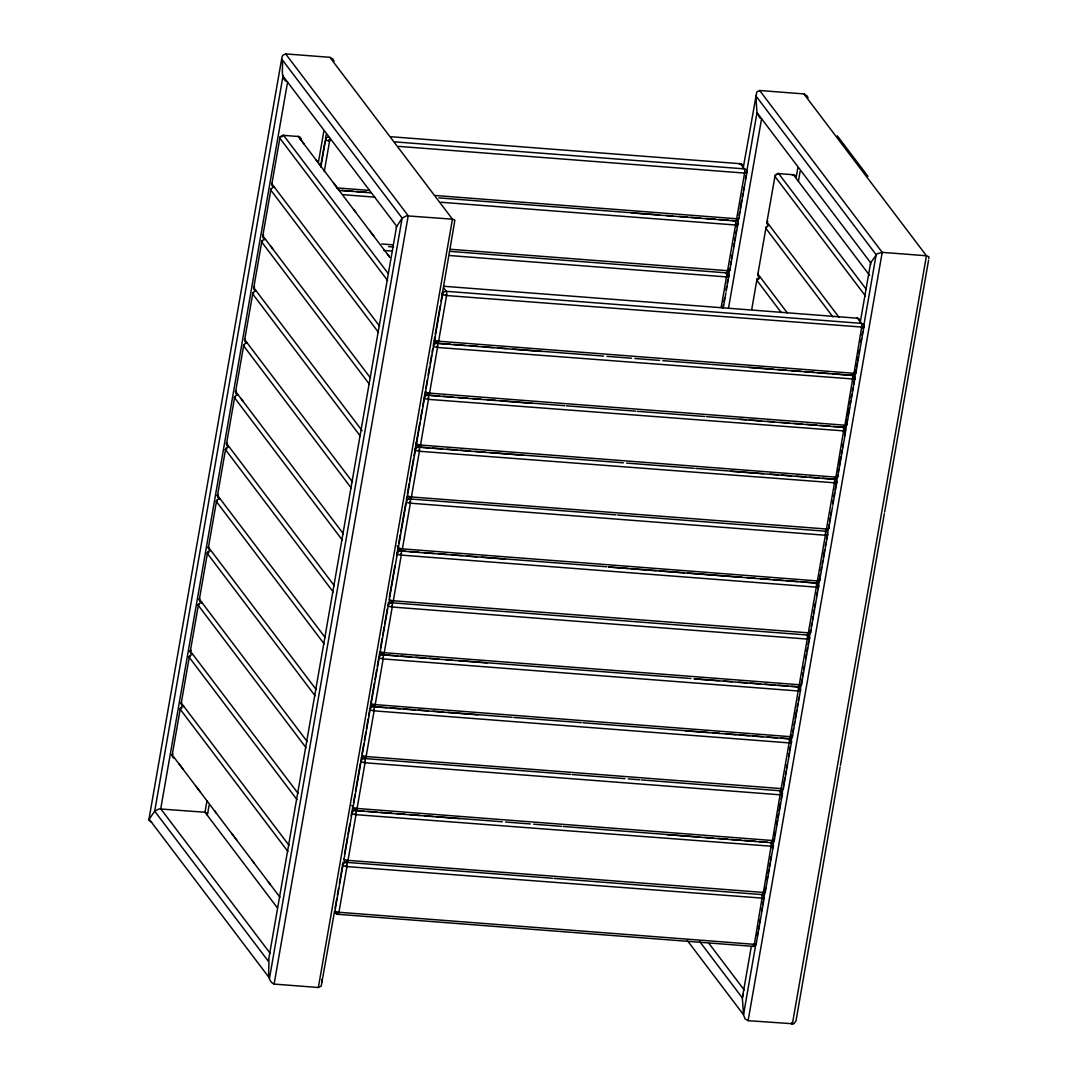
<?xml version="1.0" encoding="UTF-8"?>
<svg xmlns="http://www.w3.org/2000/svg" width="1078" height="1078" viewBox="0 0 1078 1078"><rect width="100%" height="100%" fill="white"/><g stroke="black" fill="none" stroke-linecap="round" stroke-linejoin="round"><path stroke-width="1.5" d="M268.489 959.204C270.282 966.67 265.228 980.131 274.108 984.079L318.347 987.502L321.217 986.074L334.517 911.462M180.376 708.165L172.103 755.53M189.432 656.246L181.171 703.624M198.5 604.34L190.227 651.705M207.555 552.421L199.282 599.799M216.611 500.515L208.35 547.88M225.679 448.596L217.406 495.961M234.734 396.677L226.474 444.055M243.79 344.771L235.53 392.136M252.858 292.852L244.585 340.23M261.914 240.946L253.653 288.311M270.982 189.027L262.709 236.392M280.037 137.108L271.777 184.486M756.985 279.175L751.77 309.224M766.054 227.256L757.78 274.634M775.109 175.35L766.835 222.715M287.3 83.653L160.743 808.823L270.214 953.37M206.989 800.779L204.982 812.233L277.315 907.743M318.401 162.374L323.831 131.273M207.65 813.58L209.092 805.306M320.624 166.228L324.963 141.393M325.543 138.092L326.122 134.777M320.826 167.103L325.61 139.695A3.315 3.005 -37.1 0 1 328.467 136.866M324.289 171.496L329.598 141.043A3.315 0.97 -85.6 0 0 329.747 138.51M274.108 984.079L408.212 215.748L285.643 53.9L282.773 55.315L281.978 57.147L148.791 820.223L151.553 822.231M318.347 987.502L452.45 219.171L329.881 57.323L285.643 53.9M335.096 908.175L336.821 898.297M337.387 895.01L338.546 888.434M339.408 883.488L343.141 862.104M344.569 853.884L347.439 837.431M348.019 834.143L349.744 824.266M351.172 816.046L352.897 806.169M353.476 802.881L354.905 794.661M355.484 791.373L360.362 763.399M360.941 760.111L361.507 756.823M362.087 753.535L363.812 743.658M364.377 740.37L365.819 732.151M366.385 728.863L368.11 718.986M368.689 715.698L374.43 682.792M375.009 679.504L376.721 669.64M377.3 666.339L379.887 651.543M380.453 648.255L382.178 638.378M382.757 635.09L384.186 626.857M384.765 623.569L387.352 608.774M387.918 605.472L388.498 602.184M389.36 597.252L394.817 565.99M396.542 556.127L398.254 546.25M398.833 542.962L400.275 534.742M400.841 531.454L405.719 503.48M406.298 500.192L406.878 496.904M407.444 493.616L409.168 483.739M409.748 480.451L413.48 459.066M414.046 455.778L419.787 422.872M420.366 419.585L422.091 409.721M422.67 406.419L425.244 391.624M425.823 388.336L427.252 380.103M428.114 375.171L429.556 366.938M430.135 363.65L431.564 355.43M432.143 352.142L432.709 348.854M433.289 345.553L434.717 337.333M435.296 334.045L440.174 306.071M441.037 301.139L454.889 220.181L452.45 219.171L406.527 215.829L402.148 218.106L396.259 227.162M762.456 894.592A3.315 3.005 -37.1 0 1 764.262 897.772L756.298 943.466A3.315 3.005 -37.1 0 1 752.592 946.336L337.576 914.279A3.315 3.005 -37.1 0 1 334.962 910.923L342.925 865.243A3.315 3.005 -37.1 0 1 346.631 862.373A3.315 0.97 -85.6 0 0 348.019 860.352L355.983 814.672A3.315 0.97 -85.6 0 0 355.7 810.454A3.315 3.005 -37.1 0 1 353.085 807.099L351.778 805.374M336.269 912.567L337.576 914.279A3.315 0.97 -85.6 0 0 338.95 912.271L346.927 866.591A3.315 0.97 -85.6 0 0 346.631 862.373A3.315 3.005 -37.1 0 1 344.017 859.004L351.994 813.324A3.315 3.005 -37.1 0 1 355.7 810.454A3.315 0.97 -85.6 0 0 357.074 808.446L365.051 762.766A3.315 0.97 -85.6 0 0 364.755 758.535L364.108 757.686M373.163 705.767L373.81 706.629A3.315 0.97 -85.6 0 1 374.106 710.847L366.129 756.527A3.315 0.97 -85.6 0 1 364.755 758.535A3.315 3.005 -37.1 0 0 361.049 761.418L353.085 807.099A3.315 0.997 9.9 0 0 357.074 808.446L772.091 840.49A3.315 0.997 9.9 0 0 774.408 839.627L780.795 803.083M570.612 774.435L364.755 758.535A3.315 3.005 -37.1 0 1 362.141 755.179L370.118 709.499A3.315 3.005 -37.1 0 1 373.81 706.629A3.315 0.97 -85.6 0 0 375.198 704.621L383.175 658.928A3.315 0.97 -85.6 0 0 382.879 654.71L382.232 653.861M386.989 707.64L373.81 706.629A3.315 3.005 -37.1 0 1 371.196 703.274L379.173 657.58A3.315 3.005 -37.1 0 1 382.879 654.71A3.315 0.97 -85.6 0 0 384.253 652.702L392.23 607.022A3.315 0.97 -85.6 0 0 391.934 602.804A3.315 3.005 -37.1 0 1 389.32 599.435L397.297 553.755A3.315 3.005 -37.1 0 1 401.003 550.885A3.315 0.97 -85.6 0 0 402.377 548.877L410.354 503.183A3.315 0.97 -85.6 0 0 410.058 498.966A3.315 3.005 -37.1 0 1 407.444 495.611L415.421 449.93A3.315 3.005 -37.1 0 1 419.113 447.06A3.315 0.97 -85.6 0 0 420.501 445.052L428.465 399.359A3.315 0.97 -85.6 0 0 428.182 395.141L427.535 394.292M397.701 655.855L382.879 654.71A3.315 3.005 -37.1 0 1 380.264 651.355L388.228 605.674A3.315 3.005 -37.1 0 1 391.934 602.804A3.315 0.97 -85.6 0 0 393.322 600.783L401.286 555.103A3.315 0.97 -85.6 0 0 401.003 550.885A3.315 3.005 -37.1 0 1 398.375 547.53L397.081 545.805M417.819 445.335L419.113 447.06A3.315 0.97 -85.6 0 1 419.409 451.278L411.432 496.958A3.315 0.97 -85.6 0 1 410.058 498.966A3.315 3.005 -37.1 0 0 406.352 501.836L398.375 547.53A3.315 0.997 9.9 0 0 402.377 548.877L817.394 580.921A3.315 0.997 9.9 0 0 819.711 580.058L825.034 549.605M436.59 342.373L437.237 343.235A3.315 0.97 -85.6 0 1 437.533 347.453L429.556 393.133A3.315 0.97 -85.6 0 1 428.182 395.141A3.315 3.005 -37.1 0 0 424.476 398.011L416.499 443.705A3.315 3.005 -37.1 0 0 419.113 447.06L429.004 447.815M439.703 396.03L428.182 395.141A3.315 3.005 -37.1 0 1 425.567 391.786L433.531 346.105A3.315 3.005 -37.1 0 1 437.237 343.235A3.315 0.97 -85.6 0 0 438.625 341.214L446.588 295.534A3.315 0.97 -85.6 0 0 446.305 291.316L443.705 287.88M450.415 344.246L437.237 343.235A3.315 3.005 -37.1 0 1 434.623 339.866L442.6 294.186A3.315 3.005 -37.1 0 1 446.305 291.316L861.322 323.36A3.315 3.005 -37.1 0 1 863.936 326.728L855.959 372.409A3.315 3.005 -37.1 0 1 852.253 375.279L832.499 373.756M743.187 168.181L756.783 91.926L759.653 90.498L803.892 93.921L806.977 95.794L808.055 97.775M721.182 307.365L726.491 276.911A3.315 0.97 -85.6 0 0 726.208 272.694A3.315 0.97 -85.6 0 0 727.583 270.686L735.56 225.006A3.315 0.97 -85.6 0 0 735.263 220.774A3.315 0.97 -85.6 0 0 736.638 218.767L744.615 173.086A3.315 0.97 -85.6 0 0 744.319 168.869L740.424 163.721L391.287 136.758M722.893 308.038L723.473 304.724M724.052 301.422L724.632 298.107M726.073 289.834L726.653 286.519M727.232 283.204L727.812 279.889M728.391 276.588L729.833 268.301M730.412 264.999L730.992 261.684M731.558 258.37L732.137 255.055M733.592 246.781L734.158 243.466M734.738 240.165L735.317 236.85M735.897 233.535L736.476 230.22M737.056 226.919L738.497 218.632M739.077 215.331L739.656 212.016M740.236 208.701L741.677 200.427M742.257 197.112L742.836 193.797M743.416 190.496L743.995 187.181M745.437 178.908L746.016 175.593M746.596 172.278L756.999 112.678L755.826 95.807L876.158 254.718L863.235 328.736M723.5 306.516L725.898 292.798M726.168 291.276L728.822 276.049L728.176 275.2M736.058 220.95A3.315 3.005 -37.1 0 1 737.878 224.143L729.914 269.823A3.315 3.005 -37.1 0 1 726.208 272.694A3.315 3.005 -37.1 0 1 728.822 276.049A3.315 0.997 9.9 0 1 726.491 276.911L449.822 255.553M736.099 220.734A3.315 3.005 -37.1 0 0 738.969 217.904L746.946 172.224L746.286 171.362M728.458 308.51L761.594 118.62M796.116 177.695L797.841 167.872M798.394 181.32L800.119 171.375M751.299 946.538L742.338 997.864L743.51 1014.735L745.019 1018.804L748.119 1020.677L793.88 1023.83L796.022 1020.853L840.112 767.105M860.244 322.362L870.633 262.762L877.128 253.748L882.208 252.36L926.447 255.769L928.886 256.793L928.818 258.787M755.853 943.991L743.51 1014.735L687.36 940.568M757.295 935.771L757.861 932.483M758.44 929.196L759.02 925.894M759.586 922.606L760.165 919.318M761.594 911.099L762.173 907.811M762.752 904.509L763.318 901.221M763.898 897.934L765.623 888.07M767.051 879.837L767.63 876.549M768.21 873.261L768.776 869.973M769.355 866.672L769.921 863.384M770.5 860.096L771.08 856.808M772.508 848.588L774.233 838.711M774.812 835.423L775.378 832.135M776.82 823.902L777.386 820.614M777.966 817.326L778.545 814.038M779.111 810.75L780.553 802.517M781.119 799.229L781.698 795.941M782.278 792.653L782.844 789.365M783.423 786.064L784.851 777.844M785.431 774.556L786.01 771.269M786.576 767.981L787.156 764.679M788.584 756.46L789.163 753.172M789.743 749.884L790.309 746.582M790.888 743.294L792.317 735.075M792.896 731.787L793.475 728.499M794.041 725.198L794.621 721.91M795.187 718.622L796.629 710.402M797.208 707.101L797.774 703.813M798.353 700.525L798.919 697.237M800.361 689.017L802.086 679.14M802.652 675.852L803.231 672.564M803.811 669.276L804.377 665.975M805.818 657.755L806.384 654.467M806.964 651.179L807.543 647.878M808.109 644.59L808.689 641.302M809.255 638.014L810.696 629.795M811.276 626.493L811.842 623.205M812.421 619.917L812.987 616.629M813.567 613.342L814.146 610.054M814.712 606.752L815.291 603.464M816.72 595.245L817.299 591.957M817.879 588.669L820.452 573.86M821.032 570.572L821.611 567.271M822.177 563.983L822.757 560.695M823.322 557.407L824.764 549.187M825.344 545.886L825.91 542.598M826.489 539.31L827.055 536.022M827.635 532.734L829.076 524.501M829.642 521.213L830.222 517.925M830.788 514.637L831.367 511.349M832.809 503.116L833.375 499.828M833.954 496.54L834.52 493.252M835.1 489.964L837.687 475.155M838.253 471.868L838.832 468.566M839.412 465.278L840.84 457.059M841.419 453.771L841.985 450.483M842.565 447.181L843.144 443.893M844.573 435.674L845.152 432.386M845.718 429.098L847.443 419.221M848.022 415.933L849.451 407.7M850.03 404.412L850.609 401.124M851.175 397.836L851.755 394.548M852.321 391.26L852.9 387.959M853.48 384.671L854.045 381.383M854.342 379.739L856.053 369.875M856.633 366.574L857.212 363.286M857.778 359.998L858.357 356.71M858.923 353.422L859.503 350.134M860.945 341.901L861.511 338.613M862.09 335.325L862.656 332.037M781.065 801.56L782.385 793.947A3.315 3.005 -37.1 0 0 779.771 790.592A3.315 0.97 -85.6 0 0 781.146 788.584L789.123 742.89A3.315 0.97 -85.6 0 0 788.826 738.673A3.315 0.97 -85.6 0 0 790.214 736.665L798.178 690.985A3.315 0.97 -85.6 0 0 797.895 686.767A3.315 0.97 -85.6 0 0 799.27 684.746L807.247 639.065A3.315 0.97 -85.6 0 0 806.95 634.848A3.315 0.97 -85.6 0 0 808.338 632.84L816.302 587.146A3.315 0.97 -85.6 0 0 816.019 582.928A3.315 0.97 -85.6 0 0 817.394 580.921L825.371 535.24A3.315 0.97 -85.6 0 0 825.276 531.414M772.293 841.541L780.068 794.809A3.315 0.97 -85.6 0 0 779.771 790.592A3.315 3.005 -37.1 0 0 783.477 787.722L791.454 742.041L790.794 741.179M791.306 686.255L797.895 686.767A3.315 3.005 -37.1 0 1 800.509 690.122L792.532 735.802A3.315 3.005 -37.1 0 1 788.826 738.673L780.593 738.039M797.895 686.767A3.315 3.005 -37.1 0 0 801.601 683.897L809.565 638.203L808.918 637.354M825.303 548.082L826.098 543.514M826.368 541.991L827.688 534.378A3.315 3.005 -37.1 0 0 826.583 531.562M825.91 530.982A3.315 3.005 -37.1 0 0 828.78 528.153L832.499 506.835M832.768 505.312L836.757 482.459A3.315 3.005 -37.1 0 0 834.938 479.279M845.543 432.076L837.835 476.233A3.315 3.005 -37.1 0 1 837.148 477.756M833.307 426.43L843.198 427.198A3.315 3.005 -37.1 0 0 846.904 424.328L854.867 378.634L854.221 377.785M748.119 1020.677L882.208 252.36L759.653 90.498M791.602 1023.911L792.33 1023.965L791.589 1022.726M792.357 1024.1L926.447 255.769L803.892 93.921M840.395 765.461L884.324 513.761M884.607 512.117L928.535 260.431M280.186 136.987L279.876 138.24L387.595 280.482M271.13 188.906L270.821 190.146L378.526 332.401M262.062 240.825L261.752 242.065L369.471 384.307M253.007 292.731L252.697 293.984L360.416 436.226M243.951 344.65L243.641 345.89L351.347 488.145M234.883 396.556L234.573 397.809L342.292 540.051M225.828 448.475L225.518 449.715L333.223 591.97M216.759 500.394L216.449 501.634L324.168 643.889M207.704 552.3L207.394 553.553L315.113 695.795M198.648 604.219L198.339 605.459L306.044 747.714M189.58 656.125L189.27 657.378L296.989 799.62M180.525 708.044L180.215 709.284L287.934 851.539M775.257 175.229L774.947 176.469L865.391 295.898M766.202 227.135L765.892 228.374L832.957 316.945M757.133 279.054L756.823 280.293L781.213 312.499M207.367 815.237L207.421 813.243L204.982 812.233L159.072 808.891L154.693 811.168L149.182 819.213L269.513 978.137L402.148 218.106L281.816 59.196C284.215 65.906 278.959 78.627 287.597 82.022M743.308 993.983L742.338 997.864L699.474 941.256M745.558 172.224L744.615 173.086L398.766 146.379M736.49 224.143L735.56 225.006L440.767 202.233M727.434 276.049L726.491 276.911L727.623 276.453M862.548 326.728L861.605 327.577L853.843 374.322M853.48 378.634L852.55 379.496L844.775 426.228M844.424 430.553L843.481 431.416L835.72 478.147M835.369 482.459L834.426 483.321L826.449 529.015A3.315 0.97 -85.6 0 1 825.303 531.198L617.559 515.001M826.3 534.378L825.371 535.24L410.354 503.183A3.315 0.997 9.9 0 1 406.352 501.836M817.245 586.297L816.302 587.146L401.286 555.103A3.315 0.997 9.9 0 1 397.297 553.755L396.65 552.893M808.19 638.203L807.247 639.065L392.23 607.022A3.315 0.997 9.9 0 1 388.228 605.674L387.581 604.812M799.121 690.122L798.178 690.985L383.175 658.928A3.315 0.997 9.9 0 1 379.173 657.58M790.066 742.028L789.123 742.89L374.106 710.847A3.315 0.997 9.9 0 1 370.118 709.499L369.458 708.637M780.998 793.947L780.068 794.809L365.051 762.766A3.315 0.997 9.9 0 1 361.049 761.418M771.942 845.866L770.999 846.729L763.237 893.46M762.887 897.772L761.944 898.634L754.182 945.379M437.547 341.915L438.625 341.214L853.628 373.271A3.315 0.997 9.9 0 0 855.959 372.409L855.312 371.546M428.492 393.82L429.556 393.133L844.573 425.177A3.315 0.997 9.9 0 0 846.904 424.328M419.436 445.74L420.501 445.052L835.517 477.096A3.315 0.997 9.9 0 0 837.835 476.233L837.188 475.371M410.368 497.659L411.432 496.958L826.449 529.015A3.315 0.997 9.9 0 0 828.78 528.153M401.312 549.564L402.377 548.877L401.11 549.16M392.244 601.484L393.322 600.783L808.338 632.84A3.315 0.997 9.9 0 0 810.656 631.977L818.633 586.297A3.315 3.005 -37.1 0 0 816.814 583.104M383.189 653.389L384.253 652.702L799.27 684.746A3.315 0.997 9.9 0 0 801.601 683.897M374.133 705.308L375.198 704.621L790.214 736.665A3.315 0.997 9.9 0 0 792.532 735.802L791.885 734.94M365.065 757.228L366.129 756.527L781.146 788.584A3.315 0.997 9.9 0 0 783.477 787.722M356.009 809.133L357.074 808.446L355.807 808.729M346.954 861.052L348.019 860.352L763.035 892.409A3.315 0.997 9.9 0 0 765.353 891.546L773.33 845.866A3.315 3.005 -37.1 0 0 771.511 842.673M337.886 912.958L338.95 912.271L753.967 944.315A3.315 0.997 9.9 0 0 756.298 943.466M271.764 184.001L271.899 183.92A3.315 0.997 9.9 0 1 272.235 183.206M262.709 235.92L262.843 235.839A3.315 0.997 9.9 0 1 263.706 235.004M253.653 287.826L253.788 287.745A3.315 0.997 9.9 0 1 254.637 286.91M244.585 339.745L244.719 339.664A3.315 0.997 9.9 0 1 245.056 338.95M235.53 391.664L235.664 391.57A3.315 0.997 9.9 0 1 236.513 390.748M227.714 446.305A3.315 3.005 -37.1 0 1 226.596 443.489L226.596 443.489A3.315 0.997 9.9 0 1 226.932 442.775M217.406 495.489L217.54 495.408A3.315 0.997 9.9 0 1 218.403 494.573M208.35 547.408L208.485 547.314A3.315 0.997 9.9 0 1 208.485 546.802M768.789 225.342A3.315 3.005 -37.1 0 1 766.97 222.149L766.97 222.149A3.315 0.997 9.9 0 1 766.984 221.637M199.282 599.314L199.417 599.233A3.315 0.997 9.9 0 1 199.753 598.519M757.78 274.149L757.915 274.068A3.315 0.997 9.9 0 1 758.252 273.354M190.227 651.233L190.361 651.139A3.315 0.997 9.9 0 1 191.21 650.317M181.171 703.139L181.293 703.058A3.315 0.997 9.9 0 1 181.63 702.344M172.103 755.058L172.237 754.977A3.315 0.997 9.9 0 1 173.1 754.142M745.747 172.628L744.615 173.086A3.315 0.997 9.9 0 0 746.946 172.224A3.315 3.005 -37.1 0 0 744.319 168.869L395.181 141.905M736.692 224.547L735.56 225.006A3.315 0.997 9.9 0 0 737.878 224.143M862.737 327.133L446.588 295.534A3.315 0.997 9.9 0 1 442.6 294.186L441.94 293.324M853.682 379.038L437.533 347.453A3.315 0.997 9.9 0 1 433.531 346.105M844.626 430.957L428.465 399.359A3.315 0.997 9.9 0 1 424.476 398.011M835.558 482.877L419.409 451.278A3.315 0.997 9.9 0 1 415.421 449.93L414.76 449.068M826.503 534.782L825.371 535.24A3.315 0.997 9.9 0 0 827.688 534.378M817.434 586.701L816.302 587.146A3.315 0.997 9.9 0 0 818.633 586.297L817.986 585.435M808.379 638.607L807.247 639.065A3.315 0.997 9.9 0 0 809.565 638.203A3.315 3.005 -37.1 0 0 806.95 634.848A3.315 3.005 -37.1 0 0 808.608 634.551M799.324 690.526L798.178 690.985A3.315 0.997 9.9 0 0 800.509 690.122M790.255 742.446L789.123 742.89A3.315 0.997 9.9 0 0 791.454 742.041A3.315 3.005 -37.1 0 0 788.826 738.673M781.2 794.351L780.068 794.809A3.315 0.997 9.9 0 0 782.385 793.947M772.131 846.27L355.983 814.672A3.315 0.997 9.9 0 1 351.994 813.324L351.347 812.462M763.076 898.176L346.927 866.591A3.315 0.997 9.9 0 1 342.925 865.243L342.278 864.381M437.358 341.51L438.625 341.214A3.315 0.997 9.9 0 1 434.623 339.866M428.303 393.416L429.556 393.133A3.315 0.997 9.9 0 1 425.567 391.786M419.234 445.335L420.501 445.052A3.315 0.997 9.9 0 1 416.499 443.705L415.852 442.842M410.179 497.241L411.432 496.958A3.315 0.997 9.9 0 1 407.444 495.611M392.055 601.079L393.322 600.783A3.315 0.997 9.9 0 1 389.32 599.435M383 652.985L384.253 652.702A3.315 0.997 9.9 0 1 380.264 651.355M373.931 704.904L375.198 704.621A3.315 0.997 9.9 0 1 371.196 703.274M364.876 756.81L366.129 756.527A3.315 0.997 9.9 0 1 362.141 755.179M346.752 860.648L348.019 860.352A3.315 0.997 9.9 0 1 344.017 859.004M337.697 912.554L338.95 912.271A3.315 0.997 9.9 0 1 334.962 910.923M336.444 187.868L369.39 190.415M435.269 195.495L736.638 218.767A3.315 0.997 9.9 0 0 738.969 217.904M341.659 190.388L353.193 191.278M356.481 191.534L366.358 192.288M438.827 197.894L659.507 214.926M666.096 215.438L672.685 215.95M679.275 216.462L687.508 217.096M690.796 217.352L700.687 218.106M705.618 218.497L715.496 219.252M718.797 219.508L728.674 220.276M731.975 220.532L735.263 220.774M340.594 190.469L370.751 192.787M631.87 212.959L735.506 220.963M343.599 194.727L374.888 197.153M381.733 243.978L393.268 244.868M450.9 249.314L727.583 270.686A3.315 0.997 9.9 0 0 729.914 269.823L729.254 268.961M388.592 246.619L393.537 247.01M449.526 251.336L726.437 272.869M383.943 250.46L392.176 251.093M444.042 286.29L857.414 318.212A3.315 3.005 -37.1 0 1 860.028 321.567A3.315 0.997 9.9 0 0 859.705 321.284M453.703 344.502L465.238 345.391M470.183 345.769L478.416 346.415M483.348 346.793L493.239 347.561M498.171 347.938L506.404 348.571M512.993 349.083L603.572 356.077M606.874 356.333L631.573 358.233M634.861 358.489L659.574 360.402M662.862 360.658L773.209 369.175M778.141 369.552L786.374 370.185M791.319 370.576L801.197 371.331M804.498 371.587L814.375 372.355M817.676 372.611L829.198 373.5M437.479 343.41L541.358 351.428M748.86 367.45L852.496 375.454M443.004 396.286L452.881 397.054M457.827 397.432L467.704 398.2M472.649 398.577L480.882 399.21M487.472 399.722L495.705 400.356M500.637 400.746L564.872 405.705M566.516 405.827L635.683 411.163M637.327 411.297L704.85 416.512M706.508 416.634L746.03 419.692M749.318 419.948L760.852 420.838M767.442 421.336L774.031 421.848M780.607 422.36L788.853 422.994M793.785 423.371L802.019 424.018M806.964 424.395L816.841 425.163M820.142 425.406L830.02 426.174M428.411 395.33L532.289 403.347M739.804 419.369L843.427 427.373M432.291 448.071L442.169 448.839M447.114 449.216L456.991 449.984M460.293 450.24L470.17 450.995M475.115 451.386L484.992 452.14M489.938 452.531L623.327 462.826M626.628 463.082L694.151 468.297M695.795 468.418L763.318 473.633M769.908 474.145L778.141 474.778M781.429 475.034L791.319 475.802M796.251 476.18L806.142 476.948M809.43 477.204L819.307 477.958M822.608 478.214L834.129 479.104A3.315 0.97 -85.6 0 0 835.517 477.096L836.164 477.918M419.355 447.235L523.234 455.253M730.736 471.275L834.372 479.292M410.058 498.966L615.915 514.866M401.003 550.885L405.934 551.262M409.236 551.518L419.113 552.286M424.058 552.664L433.935 553.432M438.881 553.809L447.114 554.442M452.046 554.833L461.936 555.588M466.868 555.979L476.759 556.733M481.691 557.124L606.86 566.785M608.504 566.907L628.272 568.429M631.56 568.685L656.259 570.599M659.561 570.855L684.26 572.755M687.562 573.011L741.907 577.215M746.838 577.592L755.085 578.226M760.017 578.616L769.894 579.371M773.195 579.627L783.073 580.395M786.374 580.651L797.895 581.541M801.197 581.783L816.019 582.928M401.232 551.06L505.11 559.078M608.868 567.095L816.248 583.117M391.934 602.804L807.193 635.023M400.989 656.111L410.88 656.879M415.812 657.257L425.702 658.025M428.99 658.281L438.867 659.035M445.457 659.547L452.046 660.059M458.635 660.558L690.85 678.493M694.138 678.749L718.837 680.663M723.783 681.04L732.016 681.673M738.605 682.185L746.838 682.819M750.126 683.075L760.017 683.843M764.949 684.22L774.839 684.988M778.127 685.231L788.005 685.999M383.108 654.898L486.986 662.916M694.501 678.938L798.124 686.942M390.29 707.896L400.167 708.664M403.455 708.92L414.99 709.809M418.277 710.065L428.168 710.82M433.1 711.21L442.991 711.965M447.922 712.356L512.158 717.315M513.802 717.436L581.325 722.651M582.969 722.772L708.138 732.447M713.07 732.824L719.659 733.336M726.249 733.848L736.126 734.603M739.427 734.859L749.304 735.627M752.606 735.883L762.483 736.638M767.428 737.029L777.305 737.783M374.053 706.804L477.931 714.822M685.433 730.844L789.069 738.861M572.27 774.57L624.971 778.639M628.258 778.895L639.78 779.785M641.437 779.906L780 790.767M355.7 810.454L363.933 811.087M367.221 811.343L377.111 812.111M380.399 812.367L391.92 813.257M396.866 813.634L405.099 814.267M410.044 814.658L419.921 815.413M424.867 815.79L433.1 816.437M436.388 816.693L502.267 821.773M505.569 822.029L530.268 823.942M533.556 824.185L561.557 826.354M563.201 826.476L699.891 837.04M704.837 837.417L713.07 838.051M718.015 838.428L727.893 839.196M731.18 839.452L741.071 840.22M744.359 840.463L755.894 841.366M759.181 841.608L767.415 842.255M355.929 810.629L459.807 818.647M667.322 834.682L770.945 842.686M346.631 862.373L552.502 878.26M554.146 878.395L761.89 894.592M791.764 1022.955L792.29 1022.793M329.881 57.323L332.981 59.196L334.045 61.176M760.017 118.108L756.999 112.678L870.633 262.762L870.579 264.757M737.285 219.589L736.638 218.767L736.853 219.818M854.275 374.093L853.628 373.271A3.315 0.97 -85.6 0 1 852.253 375.279A3.315 0.97 -85.6 0 1 852.55 379.496A3.315 0.997 9.9 0 0 854.867 378.634A3.315 3.005 -37.1 0 0 852.253 375.279M728.229 271.508L727.583 270.686L727.785 271.737M845.219 426.012L844.573 425.177A3.315 0.97 -85.6 0 1 843.198 427.198A3.315 0.97 -85.6 0 1 843.481 431.416A3.315 0.997 9.9 0 0 845.812 430.553A3.315 3.005 -37.1 0 0 843.198 427.198M827.095 529.837L826.449 529.015L826.664 530.066M818.04 581.743L817.394 580.921L817.596 581.972M808.972 633.662L808.338 632.84L808.54 633.891M799.916 685.581L799.27 684.746L799.485 685.81M790.861 737.487L790.214 736.665L790.417 737.716M781.793 789.406L781.146 788.584L781.361 789.635M772.737 841.312L772.091 840.49A3.315 0.97 -85.6 0 1 770.716 842.497A3.315 0.97 -85.6 0 1 770.999 846.729A3.315 0.997 9.9 0 0 773.33 845.866L772.683 845.004M763.669 893.231L763.035 892.409A3.315 0.97 -85.6 0 1 761.647 894.417A3.315 0.97 -85.6 0 1 761.944 898.634A3.315 0.997 9.9 0 0 764.262 897.772L763.615 896.923M754.613 945.15L753.967 944.315A3.315 0.97 -85.6 0 1 752.592 946.336M328.83 140.046L329.598 141.043A3.315 0.997 9.9 0 1 325.61 139.695M445.82 294.537L446.588 295.534L446.252 294.307M436.765 346.456L437.533 347.453L437.196 346.227M427.696 398.375L428.465 399.359L428.141 398.146M418.641 450.281L419.409 451.278L419.072 450.052M409.573 502.2L410.354 503.183L410.017 501.971M400.517 554.105L401.286 555.103L400.949 553.876M391.462 606.025L392.23 607.022L391.893 605.796M382.394 657.944L383.175 658.928L382.838 657.715M373.338 709.85L374.106 710.847L373.77 709.62M364.27 761.769L365.051 762.766L364.714 761.54M355.214 813.674L355.983 814.672L355.659 813.459M346.159 865.594L346.927 866.591L346.59 865.365M837.296 135.828L867.938 176.293M869.609 275.389L793.395 174.73L778.653 173.598A3.315 0.97 -85.6 0 0 777.656 174.191M866.038 289.012L778.653 173.598A3.315 3.005 -37.1 0 0 774.947 176.469A3.315 0.997 9.9 0 1 775.796 175.633M863.276 325.866L863.936 326.728A3.315 0.997 9.9 0 1 861.605 327.577A3.315 0.97 -85.6 0 0 861.322 323.36L857.414 318.212A3.315 0.97 -85.6 0 0 856.66 318.347M766.97 222.149L839.129 317.431M852.927 376.06L853.574 376.923M787.385 312.984L757.915 274.068A3.315 3.005 -37.1 0 0 759.734 277.248M726.868 273.475L727.515 274.338M844.505 428.828L845.165 429.691M836.097 481.61L836.757 482.459A3.315 0.997 9.9 0 1 834.426 483.321A3.315 0.97 -85.6 0 0 834.129 479.104M819.064 579.209L819.711 580.058A3.315 3.005 -37.1 0 1 816.855 582.888M810.009 631.115L810.656 631.977A3.315 3.005 -37.1 0 1 809.349 634.107M799.216 688.411L799.863 689.26M789.5 739.454L790.147 740.316M303.996 143.886L300.937 139.857A3.315 3.005 -37.1 0 0 298.323 136.502A3.315 0.97 -85.6 0 0 297.838 136.367M316.191 159.989L318.212 162.67M319.236 164.018L321.271 166.699M333.466 182.802L339.557 190.86M353.786 209.644L355.821 212.326M370.05 231.123L374.106 236.486M387.325 253.936L389.347 256.618M389.778 257.278L298.323 136.502L283.581 135.37A3.315 3.005 -37.1 0 0 279.876 138.24A3.315 0.997 9.9 0 1 280.738 137.405M781.092 792.236L781.739 793.085M388.242 273.583L283.581 135.37A3.315 0.97 -85.6 0 0 282.369 136.61M379.618 326.176L271.899 183.92A3.315 3.005 -37.1 0 0 273.017 186.737M764.706 890.684L765.353 891.546A3.315 3.005 -37.1 0 1 762.483 894.376M270.538 245.905L272.572 248.587M370.562 378.082L262.843 235.839A3.315 3.005 -37.1 0 0 265.457 239.195A3.315 3.005 -37.1 0 0 261.752 242.065A3.315 0.997 9.9 0 1 262.614 241.229M362.087 430.674L253.788 287.745A3.315 3.005 -37.1 0 0 256.402 291.1A3.315 3.005 -37.1 0 0 252.697 293.984A3.315 0.997 9.9 0 1 253.546 293.149M709.028 943.519L744.211 989.981M352.439 481.906L244.719 339.664A3.315 3.005 -37.1 0 0 247.334 343.02A3.315 3.005 -37.1 0 0 243.641 345.89A3.315 0.997 9.9 0 1 243.965 345.189M399.695 549.174L400.342 550.023M241.324 398.954L243.358 401.649M343.383 533.826L235.664 391.57A3.315 3.005 -37.1 0 0 237.483 394.764M226.596 443.489L334.315 585.745M325.26 637.65L217.54 495.408A3.315 3.005 -37.1 0 0 220.155 498.764A3.315 3.005 -37.1 0 0 216.449 501.634A3.315 0.997 9.9 0 1 217.311 500.798M316.191 689.57L208.485 547.314A3.315 3.005 -37.1 0 0 210.291 550.508M307.136 741.475L199.417 599.233A3.315 3.005 -37.1 0 0 202.031 602.589A3.315 3.005 -37.1 0 0 198.339 605.459A3.315 0.997 9.9 0 1 198.662 604.758M354.392 808.743L355.039 809.591M298.08 793.395L190.361 651.139A3.315 3.005 -37.1 0 0 192.18 654.333M289.012 845.314L181.293 703.058A3.315 3.005 -37.1 0 0 183.92 706.413A3.315 3.005 -37.1 0 0 180.215 709.284A3.315 0.997 9.9 0 1 181.751 708.408M178.921 763.696L182.99 769.072M196.196 786.509L200.265 791.885M214.482 810.669L216.516 813.351M231.757 833.483L236.837 840.193M252.09 860.325L254.112 863.006M268.341 881.791L270.376 884.472M279.957 897.219L172.237 754.977A3.315 3.005 -37.1 0 0 174.057 758.157M300.493 138.995L300.937 139.857L300.627 138.698M329.262 139.817L329.598 141.043M321.958 979.134L322.174 982.193M247.334 343.02A3.315 0.97 -85.6 0 1 247.145 342.629M274.526 187.276A3.315 3.005 -37.1 0 1 273.718 187.114M273.677 187.316A3.315 3.005 -37.1 0 0 270.821 190.146A3.315 0.997 9.9 0 1 271.157 189.445M265.457 239.195A3.315 0.97 -85.6 0 1 265.255 238.804M300.102 139.278A3.315 0.997 9.9 0 1 300.614 139.574M759.694 277.464A3.315 3.005 -37.1 0 0 756.823 280.293A3.315 0.997 9.9 0 1 758.36 279.404M759.316 278.663A3.315 0.97 -85.6 0 1 759.532 278.03M228.388 446.885A3.315 3.005 -37.1 0 0 225.518 449.715A3.315 0.997 9.9 0 1 227.054 448.839M210.264 550.723A3.315 3.005 -37.1 0 0 207.394 553.553A3.315 0.997 9.9 0 1 208.93 552.664M202.031 602.589A3.315 0.97 -85.6 0 1 201.842 602.198M237.443 394.979A3.315 3.005 -37.1 0 0 234.573 397.809A3.315 0.997 9.9 0 1 235.435 396.974M796.049 177.277A3.315 3.005 -37.1 0 0 793.395 174.73A3.315 0.97 -85.6 0 0 792.397 175.337M767.307 221.448A3.315 0.997 9.9 0 1 767.832 221.313M192.14 654.548A3.315 3.005 -37.1 0 0 189.27 657.378A3.315 0.997 9.9 0 1 190.132 656.542M264.46 239.801A3.315 0.97 -85.6 0 1 264.703 239.329M836.528 478.362A3.315 3.005 -37.1 0 1 834.965 479.063M739.427 164.314A3.315 0.97 -85.6 0 1 740.424 163.721A3.315 3.005 -37.1 0 1 743.079 166.268M219.157 499.37A3.315 0.97 -85.6 0 1 219.413 498.898M774.408 839.627A3.315 3.005 -37.1 0 1 772.36 842.214M768.749 225.558A3.315 3.005 -37.1 0 0 765.892 228.374A3.315 0.997 9.9 0 1 766.741 227.552M282.988 76.066L154.693 811.168L268.341 961.253L396.637 226.151L282.988 76.066"/></g></svg>
